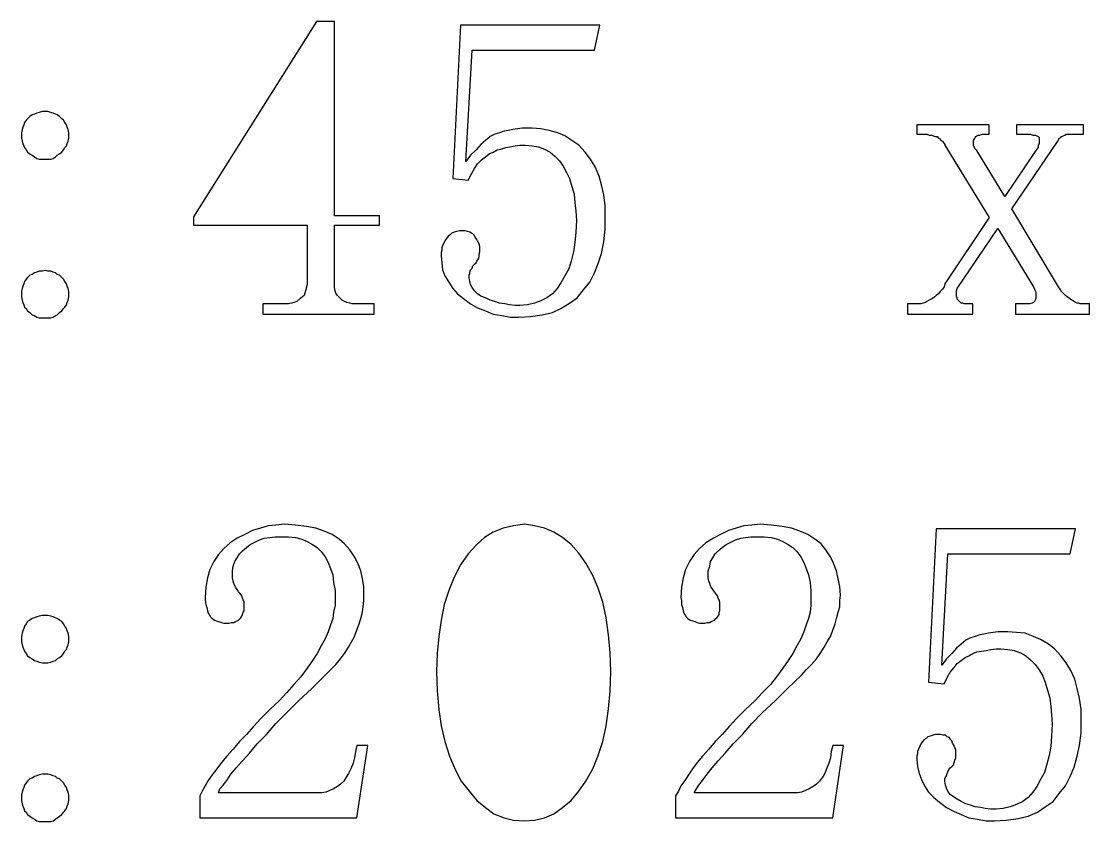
# Model space of a CAD drawing. Extents: x -275 to 275, y -225 to 225.
# Drawn here: x -204.57 to -190.85, y -179.69 to -169.41 of the extents above; entities that cross this region are included whole.
import ezdxf

# ---------------------------------------------------------------- set-up
doc = ezdxf.new("R2010")
doc.units = 0
doc.header["$MEASUREMENT"] = 0
doc.layers.get('0').update_dxf_attribs({"linetype": 'CONTINUOUS'})

msp = doc.modelspace()

# ---------------------------------------------------------------- linework, layer by layer
for points in [[(-200.55, -169.41), (-200.78, -169.41), (-200.78, -169.41), (-202.36, -171.92), (-202.36, -171.92), (-202.36, -172.03), (-202.36, -172.03), (-200.9, -172.03), (-200.9, -172.03), (-200.9, -172.79), (-200.9, -172.79), (-200.92, -172.87), (-200.92, -172.87), (-200.94, -172.93), (-200.94, -172.93), (-200.96, -172.95), (-200.96, -172.95), (-200.99, -172.97), (-200.99, -172.97), (-201.03, -173.01), (-201.03, -173.01), (-201.07, -173.02), (-201.07, -173.02), (-201.1, -173.03), (-201.1, -173.03), (-201.14, -173.04), (-201.14, -173.04), (-201.47, -173.04), (-201.47, -173.04), (-201.47, -173.17), (-201.47, -173.17), (-200.04, -173.17), (-200.04, -173.17), (-200.04, -173.04), (-200.04, -173.04), (-200.32, -173.04), (-200.32, -173.04), (-200.35, -173.03), (-200.35, -173.03), (-200.39, -173.02), (-200.39, -173.02), (-200.42, -173.01), (-200.42, -173.01), (-200.45, -172.99), (-200.45, -172.99), (-200.51, -172.93), (-200.51, -172.93), (-200.53, -172.9), (-200.53, -172.9), (-200.54, -172.87), (-200.54, -172.87), (-200.55, -172.83), (-200.55, -172.83), (-200.55, -172.03), (-200.55, -172.03), (-199.97, -172.03), (-199.97, -172.03), (-199.97, -171.91), (-199.97, -171.91), (-200.55, -171.91), (-200.55, -171.91), (-200.55, -169.41)], [(-197.9, -170.79), (-198.01, -170.78), (-198.01, -170.78), (-198.08, -170.78), (-198.08, -170.78), (-198.14, -170.78), (-198.14, -170.78), (-198.2, -170.79), (-198.2, -170.79), (-198.26, -170.8), (-198.26, -170.8), (-198.32, -170.81), (-198.32, -170.81), (-198.37, -170.82), (-198.37, -170.82), (-198.43, -170.84), (-198.43, -170.84), (-198.49, -170.86), (-198.49, -170.86), (-198.55, -170.89), (-198.55, -170.89), (-198.61, -170.94), (-198.61, -170.94), (-198.67, -170.99), (-198.67, -170.99), (-198.73, -171.06), (-198.73, -171.06), (-198.8, -171.13), (-198.8, -171.13), (-198.86, -171.21), (-198.86, -171.21), (-198.78, -169.78), (-198.78, -169.78), (-197.21, -169.78), (-197.21, -169.78), (-197.14, -169.46), (-197.14, -169.46), (-198.93, -169.46), (-198.93, -169.46), (-199.03, -171.43), (-199.03, -171.43), (-198.83, -171.45), (-198.83, -171.45), (-198.79, -171.37), (-198.79, -171.37), (-198.75, -171.3), (-198.75, -171.3), (-198.71, -171.24), (-198.71, -171.24), (-198.66, -171.19), (-198.66, -171.19), (-198.61, -171.15), (-198.61, -171.15), (-198.56, -171.11), (-198.56, -171.11), (-198.51, -171.09), (-198.51, -171.09), (-198.46, -171.06), (-198.46, -171.06), (-198.41, -171.05), (-198.41, -171.05), (-198.35, -171.03), (-198.35, -171.03), (-198.3, -171.02), (-198.3, -171.02), (-198.23, -171.01), (-198.23, -171.01), (-198.17, -171), (-198.17, -171), (-198.1, -171), (-198.1, -171), (-198.01, -171.01), (-198.01, -171.01), (-197.93, -171.02), (-197.93, -171.02), (-197.85, -171.05), (-197.85, -171.05), (-197.78, -171.09), (-197.78, -171.09), (-197.72, -171.14), (-197.72, -171.14), (-197.66, -171.2), (-197.66, -171.2), (-197.61, -171.27), (-197.61, -171.27), (-197.57, -171.35), (-197.57, -171.35), (-197.53, -171.43), (-197.53, -171.43), (-197.5, -171.53), (-197.5, -171.53), (-197.47, -171.63), (-197.47, -171.63), (-197.46, -171.74), (-197.46, -171.74), (-197.45, -171.85), (-197.45, -171.85), (-197.44, -171.97), (-197.44, -171.97), (-197.45, -172.12), (-197.45, -172.12), (-197.46, -172.25), (-197.46, -172.25), (-197.48, -172.37), (-197.48, -172.37), (-197.51, -172.49), (-197.51, -172.49), (-197.54, -172.59), (-197.54, -172.59), (-197.59, -172.68), (-197.59, -172.68), (-197.64, -172.77), (-197.64, -172.77), (-197.69, -172.84), (-197.69, -172.84), (-197.75, -172.91), (-197.75, -172.91), (-197.82, -172.96), (-197.82, -172.96), (-197.9, -173), (-197.9, -173), (-197.98, -173.03), (-197.98, -173.03), (-198.07, -173.05), (-198.07, -173.05), (-198.17, -173.06), (-198.17, -173.06), (-198.23, -173.06), (-198.23, -173.06), (-198.3, -173.05), (-198.3, -173.05), (-198.36, -173.04), (-198.36, -173.04), (-198.43, -173.03), (-198.43, -173.03), (-198.49, -173.01), (-198.49, -173.01), (-198.55, -172.99), (-198.55, -172.99), (-198.61, -172.96), (-198.61, -172.96), (-198.67, -172.94), (-198.67, -172.94), (-198.71, -172.91), (-198.71, -172.91), (-198.75, -172.87), (-198.75, -172.87), (-198.78, -172.83), (-198.78, -172.83), (-198.8, -172.79), (-198.8, -172.79), (-198.81, -172.75), (-198.81, -172.75), (-198.82, -172.7), (-198.82, -172.7), (-198.82, -172.67), (-198.82, -172.67), (-198.81, -172.65), (-198.81, -172.65), (-198.81, -172.63), (-198.81, -172.63), (-198.8, -172.6), (-198.8, -172.6), (-198.78, -172.58), (-198.78, -172.58), (-198.77, -172.55), (-198.77, -172.55), (-198.75, -172.53), (-198.75, -172.53), (-198.73, -172.51), (-198.73, -172.51), (-198.72, -172.49), (-198.72, -172.49), (-198.7, -172.46), (-198.7, -172.46), (-198.69, -172.43), (-198.69, -172.43), (-198.69, -172.4), (-198.69, -172.4), (-198.68, -172.37), (-198.68, -172.37), (-198.68, -172.34), (-198.68, -172.34), (-198.68, -172.32), (-198.68, -172.32), (-198.68, -172.3), (-198.68, -172.3), (-198.69, -172.27), (-198.69, -172.27), (-198.7, -172.25), (-198.7, -172.25), (-198.71, -172.23), (-198.71, -172.23), (-198.72, -172.21), (-198.72, -172.21), (-198.74, -172.18), (-198.74, -172.18), (-198.75, -172.16), (-198.75, -172.16), (-198.77, -172.14), (-198.77, -172.14), (-198.79, -172.13), (-198.79, -172.13), (-198.81, -172.12), (-198.81, -172.12), (-198.84, -172.11), (-198.84, -172.11), (-198.87, -172.1), (-198.87, -172.1), (-198.9, -172.1), (-198.9, -172.1), (-198.94, -172.1), (-198.94, -172.1), (-198.98, -172.11), (-198.98, -172.11), (-199.01, -172.12), (-199.01, -172.12), (-199.04, -172.13), (-199.04, -172.13), (-199.06, -172.15), (-199.06, -172.15), (-199.09, -172.17), (-199.09, -172.17), (-199.11, -172.2), (-199.11, -172.2), (-199.13, -172.23), (-199.13, -172.23), (-199.14, -172.25), (-199.14, -172.25), (-199.16, -172.29), (-199.16, -172.29), (-199.17, -172.32), (-199.17, -172.32), (-199.17, -172.35), (-199.17, -172.35), (-199.18, -172.38), (-199.18, -172.38), (-199.18, -172.42), (-199.18, -172.42), (-199.17, -172.51), (-199.17, -172.51), (-199.16, -172.6), (-199.16, -172.6), (-199.13, -172.68), (-199.13, -172.68), (-199.08, -172.76), (-199.08, -172.76), (-199.03, -172.84), (-199.03, -172.84), (-198.97, -172.91), (-198.97, -172.91), (-198.89, -172.97), (-198.89, -172.97), (-198.8, -173.04), (-198.8, -173.04), (-198.71, -173.09), (-198.71, -173.09), (-198.61, -173.13), (-198.61, -173.13), (-198.51, -173.17), (-198.51, -173.17), (-198.4, -173.19), (-198.4, -173.19), (-198.29, -173.21), (-198.29, -173.21), (-198.18, -173.21), (-198.18, -173.21), (-198.03, -173.2), (-198.03, -173.2), (-197.88, -173.18), (-197.88, -173.18), (-197.75, -173.15), (-197.75, -173.15), (-197.64, -173.1), (-197.64, -173.1), (-197.53, -173.03), (-197.53, -173.03), (-197.43, -172.96), (-197.43, -172.96), (-197.35, -172.86), (-197.35, -172.86), (-197.27, -172.76), (-197.27, -172.76), (-197.21, -172.64), (-197.21, -172.64), (-197.16, -172.52), (-197.16, -172.52), (-197.12, -172.39), (-197.12, -172.39), (-197.09, -172.24), (-197.09, -172.24), (-197.07, -172.08), (-197.07, -172.08), (-197.07, -171.92), (-197.07, -171.92), (-197.07, -171.78), (-197.07, -171.78), (-197.09, -171.64), (-197.09, -171.64), (-197.12, -171.51), (-197.12, -171.51), (-197.15, -171.4), (-197.15, -171.4), (-197.2, -171.28), (-197.2, -171.28), (-197.26, -171.18), (-197.26, -171.18), (-197.33, -171.09), (-197.33, -171.09), (-197.41, -171), (-197.41, -171), (-197.5, -170.94), (-197.5, -170.94), (-197.59, -170.88), (-197.59, -170.88), (-197.68, -170.84), (-197.68, -170.84), (-197.79, -170.81), (-197.79, -170.81), (-197.9, -170.79)], [(-203.96, -170.91), (-203.96, -170.88), (-203.96, -170.88), (-203.96, -170.84), (-203.96, -170.84), (-203.97, -170.8), (-203.97, -170.8), (-203.98, -170.77), (-203.98, -170.77), (-203.99, -170.74), (-203.99, -170.74), (-204.01, -170.71), (-204.01, -170.71), (-204.03, -170.68), (-204.03, -170.68), (-204.05, -170.66), (-204.05, -170.66), (-204.08, -170.63), (-204.08, -170.63), (-204.11, -170.61), (-204.11, -170.61), (-204.13, -170.6), (-204.13, -170.6), (-204.16, -170.59), (-204.16, -170.59), (-204.19, -170.58), (-204.19, -170.58), (-204.23, -170.57), (-204.23, -170.57), (-204.26, -170.57), (-204.26, -170.57), (-204.3, -170.57), (-204.3, -170.57), (-204.34, -170.58), (-204.34, -170.58), (-204.37, -170.59), (-204.37, -170.59), (-204.4, -170.6), (-204.4, -170.6), (-204.43, -170.61), (-204.43, -170.61), (-204.46, -170.63), (-204.46, -170.63), (-204.49, -170.66), (-204.49, -170.66), (-204.51, -170.68), (-204.51, -170.68), (-204.53, -170.71), (-204.53, -170.71), (-204.54, -170.74), (-204.54, -170.74), (-204.55, -170.77), (-204.55, -170.77), (-204.56, -170.8), (-204.56, -170.8), (-204.57, -170.84), (-204.57, -170.84), (-204.57, -170.88), (-204.57, -170.88), (-204.57, -170.91), (-204.57, -170.91), (-204.56, -170.95), (-204.56, -170.95), (-204.55, -170.98), (-204.55, -170.98), (-204.54, -171.01), (-204.54, -171.01), (-204.53, -171.03), (-204.53, -171.03), (-204.51, -171.06), (-204.51, -171.06), (-204.49, -171.09), (-204.49, -171.09), (-204.46, -171.11), (-204.46, -171.11), (-204.43, -171.13), (-204.43, -171.13), (-204.4, -171.15), (-204.4, -171.15), (-204.37, -171.17), (-204.37, -171.17), (-204.34, -171.18), (-204.34, -171.18), (-204.3, -171.18), (-204.3, -171.18), (-204.26, -171.18), (-204.26, -171.18), (-204.23, -171.18), (-204.23, -171.18), (-204.19, -171.18), (-204.19, -171.18), (-204.16, -171.17), (-204.16, -171.17), (-204.13, -171.15), (-204.13, -171.15), (-204.11, -171.13), (-204.11, -171.13), (-204.08, -171.11), (-204.08, -171.11), (-204.05, -171.09), (-204.05, -171.09), (-204.03, -171.06), (-204.03, -171.06), (-204.01, -171.03), (-204.01, -171.03), (-203.99, -171.01), (-203.99, -171.01), (-203.98, -170.98), (-203.98, -170.98), (-203.97, -170.95), (-203.97, -170.95), (-203.96, -170.91)], [(-191.54, -171.07), (-191.94, -171.66), (-191.94, -171.66), (-192.3, -171.07), (-192.3, -171.07), (-192.32, -171.05), (-192.32, -171.05), (-192.33, -171.03), (-192.33, -171.03), (-192.34, -171), (-192.34, -171), (-192.34, -170.98), (-192.34, -170.98), (-192.34, -170.96), (-192.34, -170.96), (-192.34, -170.94), (-192.34, -170.94), (-192.33, -170.92), (-192.33, -170.92), (-192.32, -170.9), (-192.32, -170.9), (-192.31, -170.89), (-192.31, -170.89), (-192.3, -170.88), (-192.3, -170.88), (-192.28, -170.87), (-192.28, -170.87), (-192.26, -170.87), (-192.26, -170.87), (-192.23, -170.86), (-192.23, -170.86), (-192.21, -170.86), (-192.21, -170.86), (-192.14, -170.86), (-192.14, -170.86), (-192.14, -170.74), (-192.14, -170.74), (-193.07, -170.74), (-193.07, -170.74), (-193.07, -170.86), (-193.07, -170.86), (-192.97, -170.86), (-192.97, -170.86), (-192.94, -170.86), (-192.94, -170.86), (-192.91, -170.87), (-192.91, -170.87), (-192.88, -170.87), (-192.88, -170.87), (-192.86, -170.88), (-192.86, -170.88), (-192.83, -170.89), (-192.83, -170.89), (-192.81, -170.89), (-192.81, -170.89), (-192.79, -170.91), (-192.79, -170.91), (-192.77, -170.92), (-192.77, -170.92), (-192.76, -170.94), (-192.76, -170.94), (-192.74, -170.95), (-192.74, -170.95), (-192.73, -170.96), (-192.73, -170.96), (-192.72, -170.98), (-192.72, -170.98), (-192.71, -170.99), (-192.71, -170.99), (-192.71, -171), (-192.71, -171), (-192.14, -171.93), (-192.14, -171.93), (-192.71, -172.78), (-192.71, -172.78), (-192.72, -172.82), (-192.72, -172.82), (-192.74, -172.85), (-192.74, -172.85), (-192.77, -172.88), (-192.77, -172.88), (-192.79, -172.91), (-192.79, -172.91), (-192.82, -172.93), (-192.82, -172.93), (-192.84, -172.95), (-192.84, -172.95), (-192.87, -172.97), (-192.87, -172.97), (-192.91, -172.99), (-192.91, -172.99), (-192.94, -173.01), (-192.94, -173.01), (-192.96, -173.02), (-192.96, -173.02), (-192.99, -173.03), (-192.99, -173.03), (-193.02, -173.04), (-193.02, -173.04), (-193.04, -173.04), (-193.04, -173.04), (-193.07, -173.04), (-193.07, -173.04), (-193.19, -173.04), (-193.19, -173.04), (-193.19, -173.17), (-193.19, -173.17), (-192.35, -173.17), (-192.35, -173.17), (-192.35, -173.04), (-192.35, -173.04), (-192.42, -173.04), (-192.42, -173.04), (-192.44, -173.04), (-192.44, -173.04), (-192.46, -173.04), (-192.46, -173.04), (-192.48, -173.03), (-192.48, -173.03), (-192.5, -173.03), (-192.5, -173.03), (-192.51, -173.02), (-192.51, -173.02), (-192.53, -173), (-192.53, -173), (-192.54, -172.99), (-192.54, -172.99), (-192.55, -172.98), (-192.55, -172.98), (-192.55, -172.96), (-192.55, -172.96), (-192.56, -172.94), (-192.56, -172.94), (-192.56, -172.92), (-192.56, -172.92), (-192.56, -172.89), (-192.56, -172.89), (-192.56, -172.87), (-192.56, -172.87), (-192.55, -172.84), (-192.55, -172.84), (-192.03, -172.07), (-192.03, -172.07), (-191.57, -172.82), (-191.57, -172.82), (-191.56, -172.85), (-191.56, -172.85), (-191.55, -172.87), (-191.55, -172.87), (-191.54, -172.89), (-191.54, -172.89), (-191.54, -172.91), (-191.54, -172.91), (-191.54, -172.93), (-191.54, -172.93), (-191.54, -172.95), (-191.54, -172.95), (-191.54, -172.97), (-191.54, -172.97), (-191.55, -172.99), (-191.55, -172.99), (-191.56, -173.01), (-191.56, -173.01), (-191.57, -173.02), (-191.57, -173.02), (-191.59, -173.03), (-191.59, -173.03), (-191.62, -173.04), (-191.62, -173.04), (-191.65, -173.04), (-191.65, -173.04), (-191.68, -173.04), (-191.68, -173.04), (-191.8, -173.04), (-191.8, -173.04), (-191.8, -173.17), (-191.8, -173.17), (-190.85, -173.17), (-190.85, -173.17), (-190.85, -173.04), (-190.85, -173.04), (-190.94, -173.04), (-190.94, -173.04), (-190.96, -173.04), (-190.96, -173.04), (-190.97, -173.04), (-190.97, -173.04), (-190.99, -173.03), (-190.99, -173.03), (-191.01, -173.03), (-191.01, -173.03), (-191.03, -173.02), (-191.03, -173.02), (-191.06, -173), (-191.06, -173), (-191.08, -172.99), (-191.08, -172.99), (-191.11, -172.97), (-191.11, -172.97), (-191.14, -172.95), (-191.14, -172.95), (-191.16, -172.93), (-191.16, -172.93), (-191.18, -172.91), (-191.18, -172.91), (-191.21, -172.88), (-191.21, -172.88), (-191.23, -172.85), (-191.23, -172.85), (-191.25, -172.82), (-191.25, -172.82), (-191.85, -171.82), (-191.85, -171.82), (-191.26, -170.95), (-191.26, -170.95), (-191.25, -170.93), (-191.25, -170.93), (-191.24, -170.91), (-191.24, -170.91), (-191.22, -170.9), (-191.22, -170.9), (-191.21, -170.89), (-191.21, -170.89), (-191.19, -170.88), (-191.19, -170.88), (-191.17, -170.87), (-191.17, -170.87), (-191.15, -170.86), (-191.15, -170.86), (-191.13, -170.86), (-191.13, -170.86), (-191.11, -170.86), (-191.11, -170.86), (-191.1, -170.86), (-191.1, -170.86), (-191.08, -170.86), (-191.08, -170.86), (-191.07, -170.86), (-191.07, -170.86), (-191.05, -170.86), (-191.05, -170.86), (-191.04, -170.86), (-191.04, -170.86), (-190.93, -170.86), (-190.93, -170.86), (-190.93, -170.74), (-190.93, -170.74), (-191.79, -170.74), (-191.79, -170.74), (-191.79, -170.86), (-191.79, -170.86), (-191.65, -170.86), (-191.65, -170.86), (-191.61, -170.86), (-191.61, -170.86), (-191.58, -170.87), (-191.58, -170.87), (-191.55, -170.87), (-191.55, -170.87), (-191.53, -170.88), (-191.53, -170.88), (-191.51, -170.89), (-191.51, -170.89), (-191.5, -170.9), (-191.5, -170.9), (-191.5, -170.92), (-191.5, -170.92), (-191.5, -170.94), (-191.5, -170.94), (-191.5, -170.96), (-191.5, -170.96), (-191.5, -170.98), (-191.5, -170.98), (-191.51, -171), (-191.51, -171), (-191.51, -171.03), (-191.51, -171.03), (-191.53, -171.05), (-191.53, -171.05), (-191.54, -171.07)], [(-203.96, -172.95), (-203.96, -172.92), (-203.96, -172.92), (-203.96, -172.88), (-203.96, -172.88), (-203.97, -172.84), (-203.97, -172.84), (-203.98, -172.81), (-203.98, -172.81), (-203.99, -172.78), (-203.99, -172.78), (-204.01, -172.75), (-204.01, -172.75), (-204.03, -172.72), (-204.03, -172.72), (-204.05, -172.7), (-204.05, -172.7), (-204.08, -172.67), (-204.08, -172.67), (-204.11, -172.66), (-204.11, -172.66), (-204.13, -172.64), (-204.13, -172.64), (-204.16, -172.63), (-204.16, -172.63), (-204.19, -172.62), (-204.19, -172.62), (-204.23, -172.62), (-204.23, -172.62), (-204.26, -172.61), (-204.26, -172.61), (-204.3, -172.62), (-204.3, -172.62), (-204.34, -172.62), (-204.34, -172.62), (-204.37, -172.63), (-204.37, -172.63), (-204.4, -172.64), (-204.4, -172.64), (-204.43, -172.66), (-204.43, -172.66), (-204.46, -172.67), (-204.46, -172.67), (-204.49, -172.7), (-204.49, -172.7), (-204.51, -172.72), (-204.51, -172.72), (-204.53, -172.75), (-204.53, -172.75), (-204.54, -172.78), (-204.54, -172.78), (-204.55, -172.81), (-204.55, -172.81), (-204.56, -172.84), (-204.56, -172.84), (-204.57, -172.88), (-204.57, -172.88), (-204.57, -172.92), (-204.57, -172.92), (-204.57, -172.95), (-204.57, -172.95), (-204.56, -172.99), (-204.56, -172.99), (-204.55, -173.02), (-204.55, -173.02), (-204.54, -173.05), (-204.54, -173.05), (-204.53, -173.08), (-204.53, -173.08), (-204.51, -173.1), (-204.51, -173.1), (-204.49, -173.13), (-204.49, -173.13), (-204.46, -173.15), (-204.46, -173.15), (-204.43, -173.18), (-204.43, -173.18), (-204.4, -173.19), (-204.4, -173.19), (-204.37, -173.21), (-204.37, -173.21), (-204.34, -173.22), (-204.34, -173.22), (-204.3, -173.22), (-204.3, -173.22), (-204.26, -173.22), (-204.26, -173.22), (-204.23, -173.22), (-204.23, -173.22), (-204.19, -173.22), (-204.19, -173.22), (-204.16, -173.21), (-204.16, -173.21), (-204.13, -173.19), (-204.13, -173.19), (-204.11, -173.18), (-204.11, -173.18), (-204.08, -173.15), (-204.08, -173.15), (-204.05, -173.13), (-204.05, -173.13), (-204.03, -173.1), (-204.03, -173.1), (-204.01, -173.08), (-204.01, -173.08), (-203.99, -173.05), (-203.99, -173.05), (-203.98, -173.02), (-203.98, -173.02), (-203.97, -172.99), (-203.97, -172.99), (-203.96, -172.95)], [(-200.54, -176.72), (-200.54, -176.83), (-200.54, -176.83), (-200.54, -176.91), (-200.54, -176.91), (-200.56, -177), (-200.56, -177), (-200.57, -177.08), (-200.57, -177.08), (-200.6, -177.16), (-200.6, -177.16), (-200.63, -177.25), (-200.63, -177.25), (-200.67, -177.34), (-200.67, -177.34), (-200.72, -177.43), (-200.72, -177.43), (-200.77, -177.53), (-200.77, -177.53), (-200.83, -177.62), (-200.83, -177.62), (-200.9, -177.72), (-200.9, -177.72), (-200.98, -177.83), (-200.98, -177.83), (-201.07, -177.93), (-201.07, -177.93), (-201.16, -178.03), (-201.16, -178.03), (-201.26, -178.14), (-201.26, -178.14), (-201.38, -178.25), (-201.38, -178.25), (-201.49, -178.36), (-201.49, -178.36), (-201.59, -178.47), (-201.59, -178.47), (-201.68, -178.57), (-201.68, -178.57), (-201.77, -178.66), (-201.77, -178.66), (-201.85, -178.76), (-201.85, -178.76), (-201.93, -178.85), (-201.93, -178.85), (-202, -178.93), (-202, -178.93), (-202.06, -179.01), (-202.06, -179.01), (-202.12, -179.09), (-202.12, -179.09), (-202.17, -179.16), (-202.17, -179.16), (-202.21, -179.23), (-202.21, -179.23), (-202.25, -179.3), (-202.25, -179.3), (-202.28, -179.36), (-202.28, -179.36), (-202.28, -179.64), (-202.28, -179.64), (-200.26, -179.64), (-200.26, -179.64), (-200.12, -178.71), (-200.12, -178.71), (-200.26, -178.71), (-200.26, -178.71), (-200.28, -178.79), (-200.28, -178.79), (-200.29, -178.87), (-200.29, -178.87), (-200.31, -178.94), (-200.31, -178.94), (-200.34, -179.01), (-200.34, -179.01), (-200.37, -179.07), (-200.37, -179.07), (-200.4, -179.12), (-200.4, -179.12), (-200.43, -179.17), (-200.43, -179.17), (-200.47, -179.21), (-200.47, -179.21), (-200.51, -179.24), (-200.51, -179.24), (-200.56, -179.27), (-200.56, -179.27), (-200.61, -179.29), (-200.61, -179.29), (-200.66, -179.31), (-200.66, -179.31), (-200.71, -179.32), (-200.71, -179.32), (-200.76, -179.32), (-200.76, -179.32), (-202.04, -179.32), (-202.04, -179.32), (-202.02, -179.27), (-202.02, -179.27), (-201.98, -179.22), (-201.98, -179.22), (-201.93, -179.16), (-201.93, -179.16), (-201.88, -179.08), (-201.88, -179.08), (-201.81, -179), (-201.81, -179), (-201.73, -178.91), (-201.73, -178.91), (-201.64, -178.81), (-201.64, -178.81), (-201.54, -178.69), (-201.54, -178.69), (-201.42, -178.57), (-201.42, -178.57), (-201.3, -178.43), (-201.3, -178.43), (-201.16, -178.29), (-201.16, -178.29), (-201.01, -178.14), (-201.01, -178.14), (-200.84, -177.98), (-200.84, -177.98), (-200.67, -177.81), (-200.67, -177.81), (-200.6, -177.74), (-200.6, -177.74), (-200.53, -177.67), (-200.53, -177.67), (-200.47, -177.6), (-200.47, -177.6), (-200.42, -177.53), (-200.42, -177.53), (-200.37, -177.45), (-200.37, -177.45), (-200.33, -177.38), (-200.33, -177.38), (-200.29, -177.31), (-200.29, -177.31), (-200.26, -177.23), (-200.26, -177.23), (-200.23, -177.15), (-200.23, -177.15), (-200.21, -177.08), (-200.21, -177.08), (-200.19, -177), (-200.19, -177), (-200.18, -176.93), (-200.18, -176.93), (-200.17, -176.85), (-200.17, -176.85), (-200.17, -176.78), (-200.17, -176.78), (-200.17, -176.67), (-200.17, -176.67), (-200.19, -176.57), (-200.19, -176.57), (-200.21, -176.47), (-200.21, -176.47), (-200.25, -176.37), (-200.25, -176.37), (-200.29, -176.29), (-200.29, -176.29), (-200.35, -176.2), (-200.35, -176.2), (-200.42, -176.12), (-200.42, -176.12), (-200.49, -176.06), (-200.49, -176.06), (-200.58, -176), (-200.58, -176), (-200.68, -175.96), (-200.68, -175.96), (-200.79, -175.92), (-200.79, -175.92), (-200.91, -175.9), (-200.91, -175.9), (-201.05, -175.88), (-201.05, -175.88), (-201.19, -175.87), (-201.19, -175.87), (-201.3, -175.88), (-201.3, -175.88), (-201.4, -175.89), (-201.4, -175.89), (-201.5, -175.92), (-201.5, -175.92), (-201.6, -175.95), (-201.6, -175.95), (-201.7, -176), (-201.7, -176), (-201.8, -176.05), (-201.8, -176.05), (-201.89, -176.11), (-201.89, -176.11), (-201.97, -176.18), (-201.97, -176.18), (-202.04, -176.26), (-202.04, -176.26), (-202.1, -176.35), (-202.1, -176.35), (-202.15, -176.45), (-202.15, -176.45), (-202.18, -176.56), (-202.18, -176.56), (-202.2, -176.68), (-202.2, -176.68), (-202.21, -176.81), (-202.21, -176.81), (-202.21, -176.85), (-202.21, -176.85), (-202.2, -176.9), (-202.2, -176.9), (-202.19, -176.94), (-202.19, -176.94), (-202.18, -176.98), (-202.18, -176.98), (-202.17, -177.01), (-202.17, -177.01), (-202.16, -177.03), (-202.16, -177.03), (-202.14, -177.06), (-202.14, -177.06), (-202.12, -177.08), (-202.12, -177.08), (-202.09, -177.1), (-202.09, -177.1), (-202.07, -177.11), (-202.07, -177.11), (-202.04, -177.12), (-202.04, -177.12), (-202, -177.13), (-202, -177.13), (-201.97, -177.14), (-201.97, -177.14), (-201.93, -177.14), (-201.93, -177.14), (-201.9, -177.14), (-201.9, -177.14), (-201.87, -177.13), (-201.87, -177.13), (-201.84, -177.13), (-201.84, -177.13), (-201.82, -177.12), (-201.82, -177.12), (-201.8, -177.11), (-201.8, -177.11), (-201.78, -177.1), (-201.78, -177.1), (-201.76, -177.08), (-201.76, -177.08), (-201.75, -177.07), (-201.75, -177.07), (-201.74, -177.05), (-201.74, -177.05), (-201.73, -177.03), (-201.73, -177.03), (-201.72, -177), (-201.72, -177), (-201.71, -176.98), (-201.71, -176.98), (-201.71, -176.95), (-201.71, -176.95), (-201.71, -176.92), (-201.71, -176.92), (-201.71, -176.89), (-201.71, -176.89), (-201.71, -176.87), (-201.71, -176.87), (-201.72, -176.84), (-201.72, -176.84), (-201.73, -176.82), (-201.73, -176.82), (-201.74, -176.79), (-201.74, -176.79), (-201.76, -176.76), (-201.76, -176.76), (-201.78, -176.74), (-201.78, -176.74), (-201.8, -176.71), (-201.8, -176.71), (-201.82, -176.68), (-201.82, -176.68), (-201.83, -176.66), (-201.83, -176.66), (-201.84, -176.63), (-201.84, -176.63), (-201.85, -176.6), (-201.85, -176.6), (-201.86, -176.56), (-201.86, -176.56), (-201.86, -176.53), (-201.86, -176.53), (-201.86, -176.47), (-201.86, -176.47), (-201.85, -176.41), (-201.85, -176.41), (-201.83, -176.35), (-201.83, -176.35), (-201.8, -176.3), (-201.8, -176.3), (-201.77, -176.25), (-201.77, -176.25), (-201.73, -176.21), (-201.73, -176.21), (-201.68, -176.17), (-201.68, -176.17), (-201.63, -176.13), (-201.63, -176.13), (-201.57, -176.1), (-201.57, -176.1), (-201.51, -176.07), (-201.51, -176.07), (-201.45, -176.05), (-201.45, -176.05), (-201.38, -176.04), (-201.38, -176.04), (-201.31, -176.03), (-201.31, -176.03), (-201.24, -176.03), (-201.24, -176.03), (-201.14, -176.03), (-201.14, -176.03), (-201.05, -176.04), (-201.05, -176.04), (-200.97, -176.06), (-200.97, -176.06), (-200.9, -176.09), (-200.9, -176.09), (-200.83, -176.13), (-200.83, -176.13), (-200.77, -176.17), (-200.77, -176.17), (-200.72, -176.22), (-200.72, -176.22), (-200.67, -176.29), (-200.67, -176.29), (-200.63, -176.36), (-200.63, -176.36), (-200.6, -176.44), (-200.6, -176.44), (-200.57, -176.52), (-200.57, -176.52), (-200.56, -176.62), (-200.56, -176.62), (-200.54, -176.72)], [(-198.11, -175.87), (-198.25, -175.89), (-198.25, -175.89), (-198.38, -175.92), (-198.38, -175.92), (-198.51, -175.97), (-198.51, -175.97), (-198.62, -176.04), (-198.62, -176.04), (-198.73, -176.14), (-198.73, -176.14), (-198.83, -176.25), (-198.83, -176.25), (-198.93, -176.39), (-198.93, -176.39), (-199.01, -176.55), (-199.01, -176.55), (-199.08, -176.72), (-199.08, -176.72), (-199.14, -176.9), (-199.14, -176.9), (-199.18, -177.1), (-199.18, -177.1), (-199.21, -177.31), (-199.21, -177.31), (-199.23, -177.53), (-199.23, -177.53), (-199.24, -177.76), (-199.24, -177.76), (-199.23, -178.01), (-199.23, -178.01), (-199.21, -178.25), (-199.21, -178.25), (-199.18, -178.46), (-199.18, -178.46), (-199.13, -178.66), (-199.13, -178.66), (-199.07, -178.85), (-199.07, -178.85), (-199, -179.02), (-199, -179.02), (-198.92, -179.17), (-198.92, -179.17), (-198.82, -179.3), (-198.82, -179.3), (-198.72, -179.42), (-198.72, -179.42), (-198.61, -179.51), (-198.61, -179.51), (-198.5, -179.59), (-198.5, -179.59), (-198.37, -179.64), (-198.37, -179.64), (-198.25, -179.67), (-198.25, -179.67), (-198.11, -179.68), (-198.11, -179.68), (-197.98, -179.67), (-197.98, -179.67), (-197.85, -179.64), (-197.85, -179.64), (-197.73, -179.59), (-197.73, -179.59), (-197.62, -179.51), (-197.62, -179.51), (-197.51, -179.42), (-197.51, -179.42), (-197.41, -179.3), (-197.41, -179.3), (-197.32, -179.17), (-197.32, -179.17), (-197.23, -179.01), (-197.23, -179.01), (-197.16, -178.84), (-197.16, -178.84), (-197.1, -178.66), (-197.1, -178.66), (-197.06, -178.46), (-197.06, -178.46), (-197.03, -178.24), (-197.03, -178.24), (-197.01, -178.01), (-197.01, -178.01), (-197, -177.76), (-197, -177.76), (-197.01, -177.52), (-197.01, -177.52), (-197.03, -177.29), (-197.03, -177.29), (-197.06, -177.07), (-197.06, -177.07), (-197.1, -176.87), (-197.1, -176.87), (-197.16, -176.69), (-197.16, -176.69), (-197.23, -176.53), (-197.23, -176.53), (-197.32, -176.37), (-197.32, -176.37), (-197.41, -176.24), (-197.41, -176.24), (-197.51, -176.13), (-197.51, -176.13), (-197.62, -176.04), (-197.62, -176.04), (-197.73, -175.97), (-197.73, -175.97), (-197.85, -175.92), (-197.85, -175.92), (-197.98, -175.89), (-197.98, -175.89), (-198.11, -175.87)], [(-194.43, -176.72), (-194.43, -176.83), (-194.43, -176.83), (-194.43, -176.91), (-194.43, -176.91), (-194.44, -177), (-194.44, -177), (-194.46, -177.08), (-194.46, -177.08), (-194.49, -177.16), (-194.49, -177.16), (-194.52, -177.25), (-194.52, -177.25), (-194.56, -177.34), (-194.56, -177.34), (-194.61, -177.43), (-194.61, -177.43), (-194.66, -177.53), (-194.66, -177.53), (-194.72, -177.62), (-194.72, -177.62), (-194.79, -177.72), (-194.79, -177.72), (-194.87, -177.83), (-194.87, -177.83), (-194.95, -177.93), (-194.95, -177.93), (-195.05, -178.03), (-195.05, -178.03), (-195.15, -178.14), (-195.15, -178.14), (-195.27, -178.25), (-195.27, -178.25), (-195.38, -178.36), (-195.38, -178.36), (-195.48, -178.47), (-195.48, -178.47), (-195.57, -178.57), (-195.57, -178.57), (-195.66, -178.66), (-195.66, -178.66), (-195.74, -178.76), (-195.74, -178.76), (-195.82, -178.85), (-195.82, -178.85), (-195.89, -178.93), (-195.89, -178.93), (-195.95, -179.01), (-195.95, -179.01), (-196, -179.09), (-196, -179.09), (-196.05, -179.16), (-196.05, -179.16), (-196.1, -179.23), (-196.1, -179.23), (-196.13, -179.3), (-196.13, -179.3), (-196.17, -179.36), (-196.17, -179.36), (-196.17, -179.64), (-196.17, -179.64), (-194.15, -179.64), (-194.15, -179.64), (-194.01, -178.71), (-194.01, -178.71), (-194.15, -178.71), (-194.15, -178.71), (-194.17, -178.79), (-194.17, -178.79), (-194.18, -178.87), (-194.18, -178.87), (-194.2, -178.94), (-194.2, -178.94), (-194.23, -179.01), (-194.23, -179.01), (-194.25, -179.07), (-194.25, -179.07), (-194.28, -179.12), (-194.28, -179.12), (-194.32, -179.17), (-194.32, -179.17), (-194.36, -179.21), (-194.36, -179.21), (-194.4, -179.24), (-194.4, -179.24), (-194.45, -179.27), (-194.45, -179.27), (-194.5, -179.29), (-194.5, -179.29), (-194.55, -179.31), (-194.55, -179.31), (-194.6, -179.32), (-194.6, -179.32), (-194.65, -179.32), (-194.65, -179.32), (-195.93, -179.32), (-195.93, -179.32), (-195.9, -179.27), (-195.9, -179.27), (-195.87, -179.22), (-195.87, -179.22), (-195.82, -179.16), (-195.82, -179.16), (-195.76, -179.08), (-195.76, -179.08), (-195.7, -179), (-195.7, -179), (-195.62, -178.91), (-195.62, -178.91), (-195.53, -178.81), (-195.53, -178.81), (-195.43, -178.69), (-195.43, -178.69), (-195.31, -178.57), (-195.31, -178.57), (-195.19, -178.43), (-195.19, -178.43), (-195.05, -178.29), (-195.05, -178.29), (-194.89, -178.14), (-194.89, -178.14), (-194.73, -177.98), (-194.73, -177.98), (-194.55, -177.81), (-194.55, -177.81), (-194.49, -177.74), (-194.49, -177.74), (-194.42, -177.67), (-194.42, -177.67), (-194.36, -177.6), (-194.36, -177.6), (-194.31, -177.53), (-194.31, -177.53), (-194.26, -177.45), (-194.26, -177.45), (-194.22, -177.38), (-194.22, -177.38), (-194.18, -177.31), (-194.18, -177.31), (-194.15, -177.23), (-194.15, -177.23), (-194.12, -177.15), (-194.12, -177.15), (-194.1, -177.08), (-194.1, -177.08), (-194.08, -177), (-194.08, -177), (-194.06, -176.93), (-194.06, -176.93), (-194.06, -176.85), (-194.06, -176.85), (-194.05, -176.78), (-194.05, -176.78), (-194.06, -176.67), (-194.06, -176.67), (-194.08, -176.57), (-194.08, -176.57), (-194.1, -176.47), (-194.1, -176.47), (-194.14, -176.37), (-194.14, -176.37), (-194.18, -176.29), (-194.18, -176.29), (-194.24, -176.2), (-194.24, -176.2), (-194.3, -176.12), (-194.3, -176.12), (-194.38, -176.06), (-194.38, -176.06), (-194.47, -176), (-194.47, -176), (-194.57, -175.96), (-194.57, -175.96), (-194.68, -175.92), (-194.68, -175.92), (-194.8, -175.9), (-194.8, -175.9), (-194.94, -175.88), (-194.94, -175.88), (-195.08, -175.87), (-195.08, -175.87), (-195.19, -175.88), (-195.19, -175.88), (-195.29, -175.89), (-195.29, -175.89), (-195.39, -175.92), (-195.39, -175.92), (-195.49, -175.95), (-195.49, -175.95), (-195.59, -176), (-195.59, -176), (-195.68, -176.05), (-195.68, -176.05), (-195.78, -176.11), (-195.78, -176.11), (-195.86, -176.18), (-195.86, -176.18), (-195.93, -176.26), (-195.93, -176.26), (-195.99, -176.35), (-195.99, -176.35), (-196.04, -176.45), (-196.04, -176.45), (-196.07, -176.56), (-196.07, -176.56), (-196.09, -176.68), (-196.09, -176.68), (-196.1, -176.81), (-196.1, -176.81), (-196.09, -176.85), (-196.09, -176.85), (-196.09, -176.9), (-196.09, -176.9), (-196.08, -176.94), (-196.08, -176.94), (-196.07, -176.98), (-196.07, -176.98), (-196.06, -177.01), (-196.06, -177.01), (-196.05, -177.03), (-196.05, -177.03), (-196.03, -177.06), (-196.03, -177.06), (-196.01, -177.08), (-196.01, -177.08), (-195.98, -177.1), (-195.98, -177.1), (-195.95, -177.11), (-195.95, -177.11), (-195.92, -177.12), (-195.92, -177.12), (-195.89, -177.13), (-195.89, -177.13), (-195.86, -177.14), (-195.86, -177.14), (-195.82, -177.14), (-195.82, -177.14), (-195.79, -177.14), (-195.79, -177.14), (-195.76, -177.13), (-195.76, -177.13), (-195.73, -177.13), (-195.73, -177.13), (-195.71, -177.12), (-195.71, -177.12), (-195.69, -177.11), (-195.69, -177.11), (-195.67, -177.1), (-195.67, -177.1), (-195.65, -177.08), (-195.65, -177.08), (-195.64, -177.07), (-195.64, -177.07), (-195.62, -177.05), (-195.62, -177.05), (-195.61, -177.03), (-195.61, -177.03), (-195.61, -177), (-195.61, -177), (-195.6, -176.98), (-195.6, -176.98), (-195.6, -176.95), (-195.6, -176.95), (-195.6, -176.92), (-195.6, -176.92), (-195.6, -176.89), (-195.6, -176.89), (-195.6, -176.87), (-195.6, -176.87), (-195.61, -176.84), (-195.61, -176.84), (-195.62, -176.82), (-195.62, -176.82), (-195.63, -176.79), (-195.63, -176.79), (-195.65, -176.76), (-195.65, -176.76), (-195.67, -176.74), (-195.67, -176.74), (-195.69, -176.71), (-195.69, -176.71), (-195.71, -176.68), (-195.71, -176.68), (-195.72, -176.66), (-195.72, -176.66), (-195.73, -176.63), (-195.73, -176.63), (-195.74, -176.6), (-195.74, -176.6), (-195.75, -176.56), (-195.75, -176.56), (-195.75, -176.53), (-195.75, -176.53), (-195.75, -176.47), (-195.75, -176.47), (-195.73, -176.41), (-195.73, -176.41), (-195.72, -176.35), (-195.72, -176.35), (-195.69, -176.3), (-195.69, -176.3), (-195.66, -176.25), (-195.66, -176.25), (-195.62, -176.21), (-195.62, -176.21), (-195.57, -176.17), (-195.57, -176.17), (-195.52, -176.13), (-195.52, -176.13), (-195.46, -176.1), (-195.46, -176.1), (-195.4, -176.07), (-195.4, -176.07), (-195.33, -176.05), (-195.33, -176.05), (-195.27, -176.04), (-195.27, -176.04), (-195.2, -176.03), (-195.2, -176.03), (-195.12, -176.03), (-195.12, -176.03), (-195.03, -176.03), (-195.03, -176.03), (-194.94, -176.04), (-194.94, -176.04), (-194.86, -176.06), (-194.86, -176.06), (-194.79, -176.09), (-194.79, -176.09), (-194.72, -176.13), (-194.72, -176.13), (-194.66, -176.17), (-194.66, -176.17), (-194.61, -176.22), (-194.61, -176.22), (-194.56, -176.29), (-194.56, -176.29), (-194.52, -176.36), (-194.52, -176.36), (-194.49, -176.44), (-194.49, -176.44), (-194.46, -176.52), (-194.46, -176.52), (-194.44, -176.62), (-194.44, -176.62), (-194.43, -176.72)], [(-191.79, -177.26), (-191.9, -177.25), (-191.9, -177.25), (-191.96, -177.25), (-191.96, -177.25), (-192.03, -177.25), (-192.03, -177.25), (-192.09, -177.26), (-192.09, -177.26), (-192.15, -177.27), (-192.15, -177.27), (-192.21, -177.28), (-192.21, -177.28), (-192.26, -177.29), (-192.26, -177.29), (-192.32, -177.31), (-192.32, -177.31), (-192.38, -177.33), (-192.38, -177.33), (-192.44, -177.36), (-192.44, -177.36), (-192.5, -177.41), (-192.5, -177.41), (-192.56, -177.46), (-192.56, -177.46), (-192.62, -177.53), (-192.62, -177.53), (-192.69, -177.6), (-192.69, -177.6), (-192.75, -177.68), (-192.75, -177.68), (-192.67, -176.25), (-192.67, -176.25), (-191.1, -176.25), (-191.1, -176.25), (-191.03, -175.93), (-191.03, -175.93), (-192.82, -175.93), (-192.82, -175.93), (-192.92, -177.9), (-192.92, -177.9), (-192.72, -177.92), (-192.72, -177.92), (-192.68, -177.84), (-192.68, -177.84), (-192.64, -177.77), (-192.64, -177.77), (-192.59, -177.71), (-192.59, -177.71), (-192.55, -177.66), (-192.55, -177.66), (-192.5, -177.62), (-192.5, -177.62), (-192.45, -177.58), (-192.45, -177.58), (-192.4, -177.56), (-192.4, -177.56), (-192.35, -177.53), (-192.35, -177.53), (-192.3, -177.51), (-192.3, -177.51), (-192.24, -177.5), (-192.24, -177.5), (-192.18, -177.49), (-192.18, -177.49), (-192.12, -177.48), (-192.12, -177.48), (-192.05, -177.47), (-192.05, -177.47), (-191.99, -177.47), (-191.99, -177.47), (-191.9, -177.48), (-191.9, -177.48), (-191.82, -177.49), (-191.82, -177.49), (-191.74, -177.52), (-191.74, -177.52), (-191.67, -177.56), (-191.67, -177.56), (-191.61, -177.61), (-191.61, -177.61), (-191.55, -177.67), (-191.55, -177.67), (-191.5, -177.74), (-191.5, -177.74), (-191.45, -177.82), (-191.45, -177.82), (-191.42, -177.9), (-191.42, -177.9), (-191.39, -178), (-191.39, -178), (-191.36, -178.1), (-191.36, -178.1), (-191.35, -178.21), (-191.35, -178.21), (-191.34, -178.32), (-191.34, -178.32), (-191.33, -178.44), (-191.33, -178.44), (-191.34, -178.59), (-191.34, -178.59), (-191.35, -178.72), (-191.35, -178.72), (-191.37, -178.84), (-191.37, -178.84), (-191.4, -178.95), (-191.4, -178.95), (-191.43, -179.06), (-191.43, -179.06), (-191.48, -179.15), (-191.48, -179.15), (-191.53, -179.24), (-191.53, -179.24), (-191.58, -179.31), (-191.58, -179.31), (-191.64, -179.38), (-191.64, -179.38), (-191.71, -179.43), (-191.71, -179.43), (-191.79, -179.47), (-191.79, -179.47), (-191.87, -179.5), (-191.87, -179.5), (-191.96, -179.52), (-191.96, -179.52), (-192.05, -179.53), (-192.05, -179.53), (-192.12, -179.53), (-192.12, -179.53), (-192.19, -179.52), (-192.19, -179.52), (-192.25, -179.51), (-192.25, -179.51), (-192.32, -179.5), (-192.32, -179.5), (-192.38, -179.48), (-192.38, -179.48), (-192.44, -179.46), (-192.44, -179.46), (-192.5, -179.43), (-192.5, -179.43), (-192.55, -179.4), (-192.55, -179.4), (-192.6, -179.37), (-192.6, -179.37), (-192.64, -179.34), (-192.64, -179.34), (-192.67, -179.3), (-192.67, -179.3), (-192.69, -179.26), (-192.69, -179.26), (-192.7, -179.22), (-192.7, -179.22), (-192.71, -179.17), (-192.71, -179.17), (-192.71, -179.14), (-192.71, -179.14), (-192.7, -179.12), (-192.7, -179.12), (-192.69, -179.1), (-192.69, -179.1), (-192.68, -179.07), (-192.68, -179.07), (-192.67, -179.05), (-192.67, -179.05), (-192.66, -179.02), (-192.66, -179.02), (-192.64, -179), (-192.64, -179), (-192.62, -178.98), (-192.62, -178.98), (-192.6, -178.96), (-192.6, -178.96), (-192.59, -178.93), (-192.59, -178.93), (-192.58, -178.9), (-192.58, -178.9), (-192.57, -178.87), (-192.57, -178.87), (-192.57, -178.84), (-192.57, -178.84), (-192.57, -178.81), (-192.57, -178.81), (-192.57, -178.79), (-192.57, -178.79), (-192.57, -178.76), (-192.57, -178.76), (-192.58, -178.74), (-192.58, -178.74), (-192.59, -178.72), (-192.59, -178.72), (-192.6, -178.7), (-192.6, -178.7), (-192.61, -178.68), (-192.61, -178.68), (-192.62, -178.65), (-192.62, -178.65), (-192.64, -178.63), (-192.64, -178.63), (-192.65, -178.61), (-192.65, -178.61), (-192.68, -178.6), (-192.68, -178.6), (-192.7, -178.58), (-192.7, -178.58), (-192.73, -178.58), (-192.73, -178.58), (-192.76, -178.57), (-192.76, -178.57), (-192.79, -178.57), (-192.79, -178.57), (-192.83, -178.57), (-192.83, -178.57), (-192.86, -178.58), (-192.86, -178.58), (-192.9, -178.59), (-192.9, -178.59), (-192.93, -178.6), (-192.93, -178.6), (-192.95, -178.62), (-192.95, -178.62), (-192.98, -178.64), (-192.98, -178.64), (-193, -178.67), (-193, -178.67), (-193.02, -178.69), (-193.02, -178.69), (-193.03, -178.72), (-193.03, -178.72), (-193.05, -178.76), (-193.05, -178.76), (-193.06, -178.79), (-193.06, -178.79), (-193.06, -178.82), (-193.06, -178.82), (-193.07, -178.85), (-193.07, -178.85), (-193.07, -178.89), (-193.07, -178.89), (-193.06, -178.98), (-193.06, -178.98), (-193.04, -179.07), (-193.04, -179.07), (-193.01, -179.15), (-193.01, -179.15), (-192.97, -179.23), (-192.97, -179.23), (-192.92, -179.31), (-192.92, -179.31), (-192.85, -179.38), (-192.85, -179.38), (-192.78, -179.44), (-192.78, -179.44), (-192.69, -179.51), (-192.69, -179.51), (-192.59, -179.56), (-192.59, -179.56), (-192.5, -179.6), (-192.5, -179.6), (-192.4, -179.64), (-192.4, -179.64), (-192.29, -179.66), (-192.29, -179.66), (-192.18, -179.68), (-192.18, -179.68), (-192.07, -179.68), (-192.07, -179.68), (-191.92, -179.67), (-191.92, -179.67), (-191.77, -179.65), (-191.77, -179.65), (-191.64, -179.62), (-191.64, -179.62), (-191.52, -179.57), (-191.52, -179.57), (-191.42, -179.5), (-191.42, -179.5), (-191.32, -179.43), (-191.32, -179.43), (-191.24, -179.33), (-191.24, -179.33), (-191.16, -179.23), (-191.16, -179.23), (-191.1, -179.11), (-191.1, -179.11), (-191.05, -178.99), (-191.05, -178.99), (-191.01, -178.85), (-191.01, -178.85), (-190.98, -178.71), (-190.98, -178.71), (-190.96, -178.55), (-190.96, -178.55), (-190.96, -178.39), (-190.96, -178.39), (-190.96, -178.25), (-190.96, -178.25), (-190.98, -178.11), (-190.98, -178.11), (-191.01, -177.98), (-191.01, -177.98), (-191.04, -177.86), (-191.04, -177.86), (-191.09, -177.75), (-191.09, -177.75), (-191.15, -177.65), (-191.15, -177.65), (-191.22, -177.56), (-191.22, -177.56), (-191.3, -177.47), (-191.3, -177.47), (-191.38, -177.41), (-191.38, -177.41), (-191.48, -177.35), (-191.48, -177.35), (-191.57, -177.31), (-191.57, -177.31), (-191.68, -177.27), (-191.68, -177.27), (-191.79, -177.26)], [(-203.96, -177.38), (-203.96, -177.35), (-203.96, -177.35), (-203.96, -177.31), (-203.96, -177.31), (-203.97, -177.27), (-203.97, -177.27), (-203.98, -177.24), (-203.98, -177.24), (-203.99, -177.21), (-203.99, -177.21), (-204.01, -177.18), (-204.01, -177.18), (-204.03, -177.15), (-204.03, -177.15), (-204.05, -177.12), (-204.05, -177.12), (-204.08, -177.1), (-204.08, -177.1), (-204.11, -177.08), (-204.11, -177.08), (-204.13, -177.07), (-204.13, -177.07), (-204.16, -177.06), (-204.16, -177.06), (-204.19, -177.05), (-204.19, -177.05), (-204.23, -177.04), (-204.23, -177.04), (-204.26, -177.04), (-204.26, -177.04), (-204.3, -177.04), (-204.3, -177.04), (-204.34, -177.05), (-204.34, -177.05), (-204.37, -177.06), (-204.37, -177.06), (-204.4, -177.07), (-204.4, -177.07), (-204.43, -177.08), (-204.43, -177.08), (-204.46, -177.1), (-204.46, -177.1), (-204.49, -177.12), (-204.49, -177.12), (-204.51, -177.15), (-204.51, -177.15), (-204.53, -177.18), (-204.53, -177.18), (-204.54, -177.21), (-204.54, -177.21), (-204.55, -177.24), (-204.55, -177.24), (-204.56, -177.27), (-204.56, -177.27), (-204.57, -177.31), (-204.57, -177.31), (-204.57, -177.35), (-204.57, -177.35), (-204.57, -177.38), (-204.57, -177.38), (-204.56, -177.42), (-204.56, -177.42), (-204.55, -177.45), (-204.55, -177.45), (-204.54, -177.48), (-204.54, -177.48), (-204.53, -177.5), (-204.53, -177.5), (-204.51, -177.53), (-204.51, -177.53), (-204.49, -177.56), (-204.49, -177.56), (-204.46, -177.58), (-204.46, -177.58), (-204.43, -177.6), (-204.43, -177.6), (-204.4, -177.62), (-204.4, -177.62), (-204.37, -177.63), (-204.37, -177.63), (-204.34, -177.64), (-204.34, -177.64), (-204.3, -177.65), (-204.3, -177.65), (-204.26, -177.65), (-204.26, -177.65), (-204.23, -177.65), (-204.23, -177.65), (-204.19, -177.64), (-204.19, -177.64), (-204.16, -177.63), (-204.16, -177.63), (-204.13, -177.62), (-204.13, -177.62), (-204.11, -177.6), (-204.11, -177.6), (-204.08, -177.58), (-204.08, -177.58), (-204.05, -177.56), (-204.05, -177.56), (-204.03, -177.53), (-204.03, -177.53), (-204.01, -177.5), (-204.01, -177.5), (-203.99, -177.48), (-203.99, -177.48), (-203.98, -177.45), (-203.98, -177.45), (-203.97, -177.42), (-203.97, -177.42), (-203.96, -177.38)], [(-203.96, -179.42), (-203.96, -179.39), (-203.96, -179.39), (-203.96, -179.35), (-203.96, -179.35), (-203.97, -179.31), (-203.97, -179.31), (-203.98, -179.28), (-203.98, -179.28), (-203.99, -179.25), (-203.99, -179.25), (-204.01, -179.22), (-204.01, -179.22), (-204.03, -179.19), (-204.03, -179.19), (-204.05, -179.17), (-204.05, -179.17), (-204.08, -179.14), (-204.08, -179.14), (-204.11, -179.13), (-204.11, -179.13), (-204.13, -179.11), (-204.13, -179.11), (-204.16, -179.1), (-204.16, -179.1), (-204.19, -179.09), (-204.19, -179.09), (-204.23, -179.08), (-204.23, -179.08), (-204.26, -179.08), (-204.26, -179.08), (-204.3, -179.08), (-204.3, -179.08), (-204.34, -179.09), (-204.34, -179.09), (-204.37, -179.1), (-204.37, -179.1), (-204.4, -179.11), (-204.4, -179.11), (-204.43, -179.13), (-204.43, -179.13), (-204.46, -179.14), (-204.46, -179.14), (-204.49, -179.17), (-204.49, -179.17), (-204.51, -179.19), (-204.51, -179.19), (-204.53, -179.22), (-204.53, -179.22), (-204.54, -179.25), (-204.54, -179.25), (-204.55, -179.28), (-204.55, -179.28), (-204.56, -179.31), (-204.56, -179.31), (-204.57, -179.35), (-204.57, -179.35), (-204.57, -179.39), (-204.57, -179.39), (-204.57, -179.42), (-204.57, -179.42), (-204.56, -179.46), (-204.56, -179.46), (-204.55, -179.49), (-204.55, -179.49), (-204.54, -179.52), (-204.54, -179.52), (-204.53, -179.55), (-204.53, -179.55), (-204.51, -179.57), (-204.51, -179.57), (-204.49, -179.6), (-204.49, -179.6), (-204.46, -179.62), (-204.46, -179.62), (-204.43, -179.64), (-204.43, -179.64), (-204.4, -179.66), (-204.4, -179.66), (-204.37, -179.68), (-204.37, -179.68), (-204.34, -179.69), (-204.34, -179.69), (-204.3, -179.69), (-204.3, -179.69), (-204.26, -179.69), (-204.26, -179.69), (-204.23, -179.69), (-204.23, -179.69), (-204.19, -179.69), (-204.19, -179.69), (-204.16, -179.68), (-204.16, -179.68), (-204.13, -179.66), (-204.13, -179.66), (-204.11, -179.64), (-204.11, -179.64), (-204.08, -179.62), (-204.08, -179.62), (-204.05, -179.6), (-204.05, -179.6), (-204.03, -179.57), (-204.03, -179.57), (-204.01, -179.55), (-204.01, -179.55), (-203.99, -179.52), (-203.99, -179.52), (-203.98, -179.49), (-203.98, -179.49), (-203.97, -179.46), (-203.97, -179.46), (-203.96, -179.42)]]:
    msp.add_lwpolyline(points)

doc.saveas('drawing.dxf')
